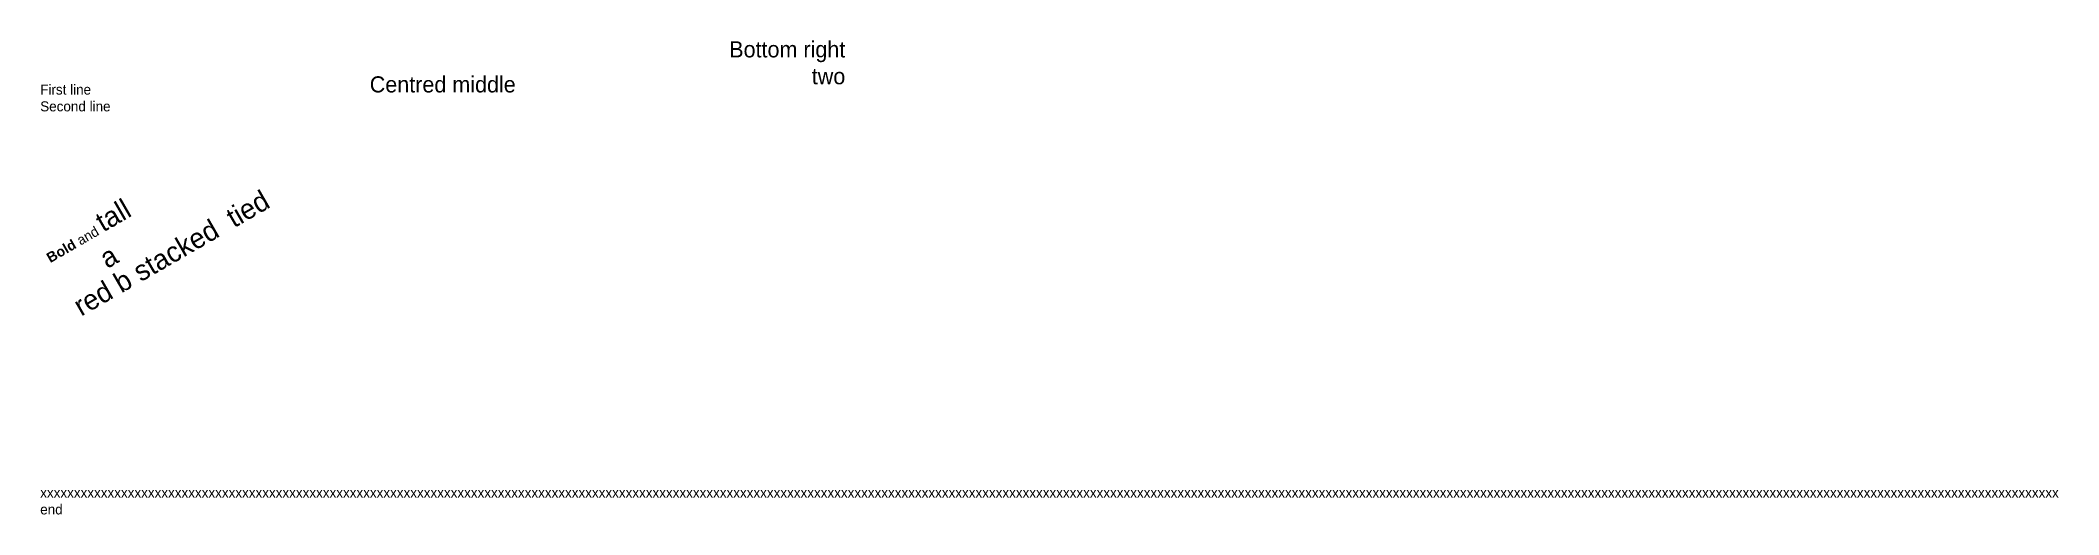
# Model space of a CAD drawing. Header units: metres. Extents: x 0 to 501, y -107 to 11.
import ezdxf

# ---------------------------------------------------------------- set-up
doc = ezdxf.new("R2010")
doc.units = ezdxf.units.M

msp = doc.modelspace()

# ---------------------------------------------------------------- texts
for s, insert, char_height, width, attachment_point in [('Bottom right\\Ptwo', (200, 0), 4, 50, 9), ('First line\\PSecond line', (0, 0), 2.5, 60, 1)]:
    msp.add_mtext(s, dxfattribs=dict(insert=insert, char_height=char_height, width=width, attachment_point=attachment_point))
for s, insert, char_height, attachment_point in [('Centred middle', (100, 0), 4, 5), ('xxxxxxxxxxxxxxxxxxxxxxxxxxxxxxxxxxxxxxxxxxxxxxxxxxxxxxxxxxxxxxxxxxxxxxxxxxxxxxxxxxxxxxxxxxxxxxxxxxxxxxxxxxxxxxxxxxxxxxxxxxxxxxxxxxxxxxxxxxxxxxxxxxxxxxxxxxxxxxxxxxxxxxxxxxxxxxxxxxxxxxxxxxxxxxxxxxxxxxxxxxxxxxxxxxxxxxxxxxxxxxxxxxxxxxxxxxxxxxxxxxxxxxxxxxxxxxxxxxxxxxxxxxxxxxxxxxxxxxxxxxxxxxxxxxxxxxxxxxxx\\Pend', (0, -100), 2.5, 1)]:
    msp.add_mtext(s, dxfattribs=dict(insert=insert, char_height=char_height, attachment_point=attachment_point))
at = {"insert": (0, -40), "char_height": 2.5, "width": 60, "attachment_point": 1, "rotation": 30}
msp.add_mtext('{\\fArial|b1|i0;Bold} and \\H5;tall\\P\\C1;red \\Sa^ b; stacked \\~tied', dxfattribs=at)

doc.saveas('drawing.dxf')
